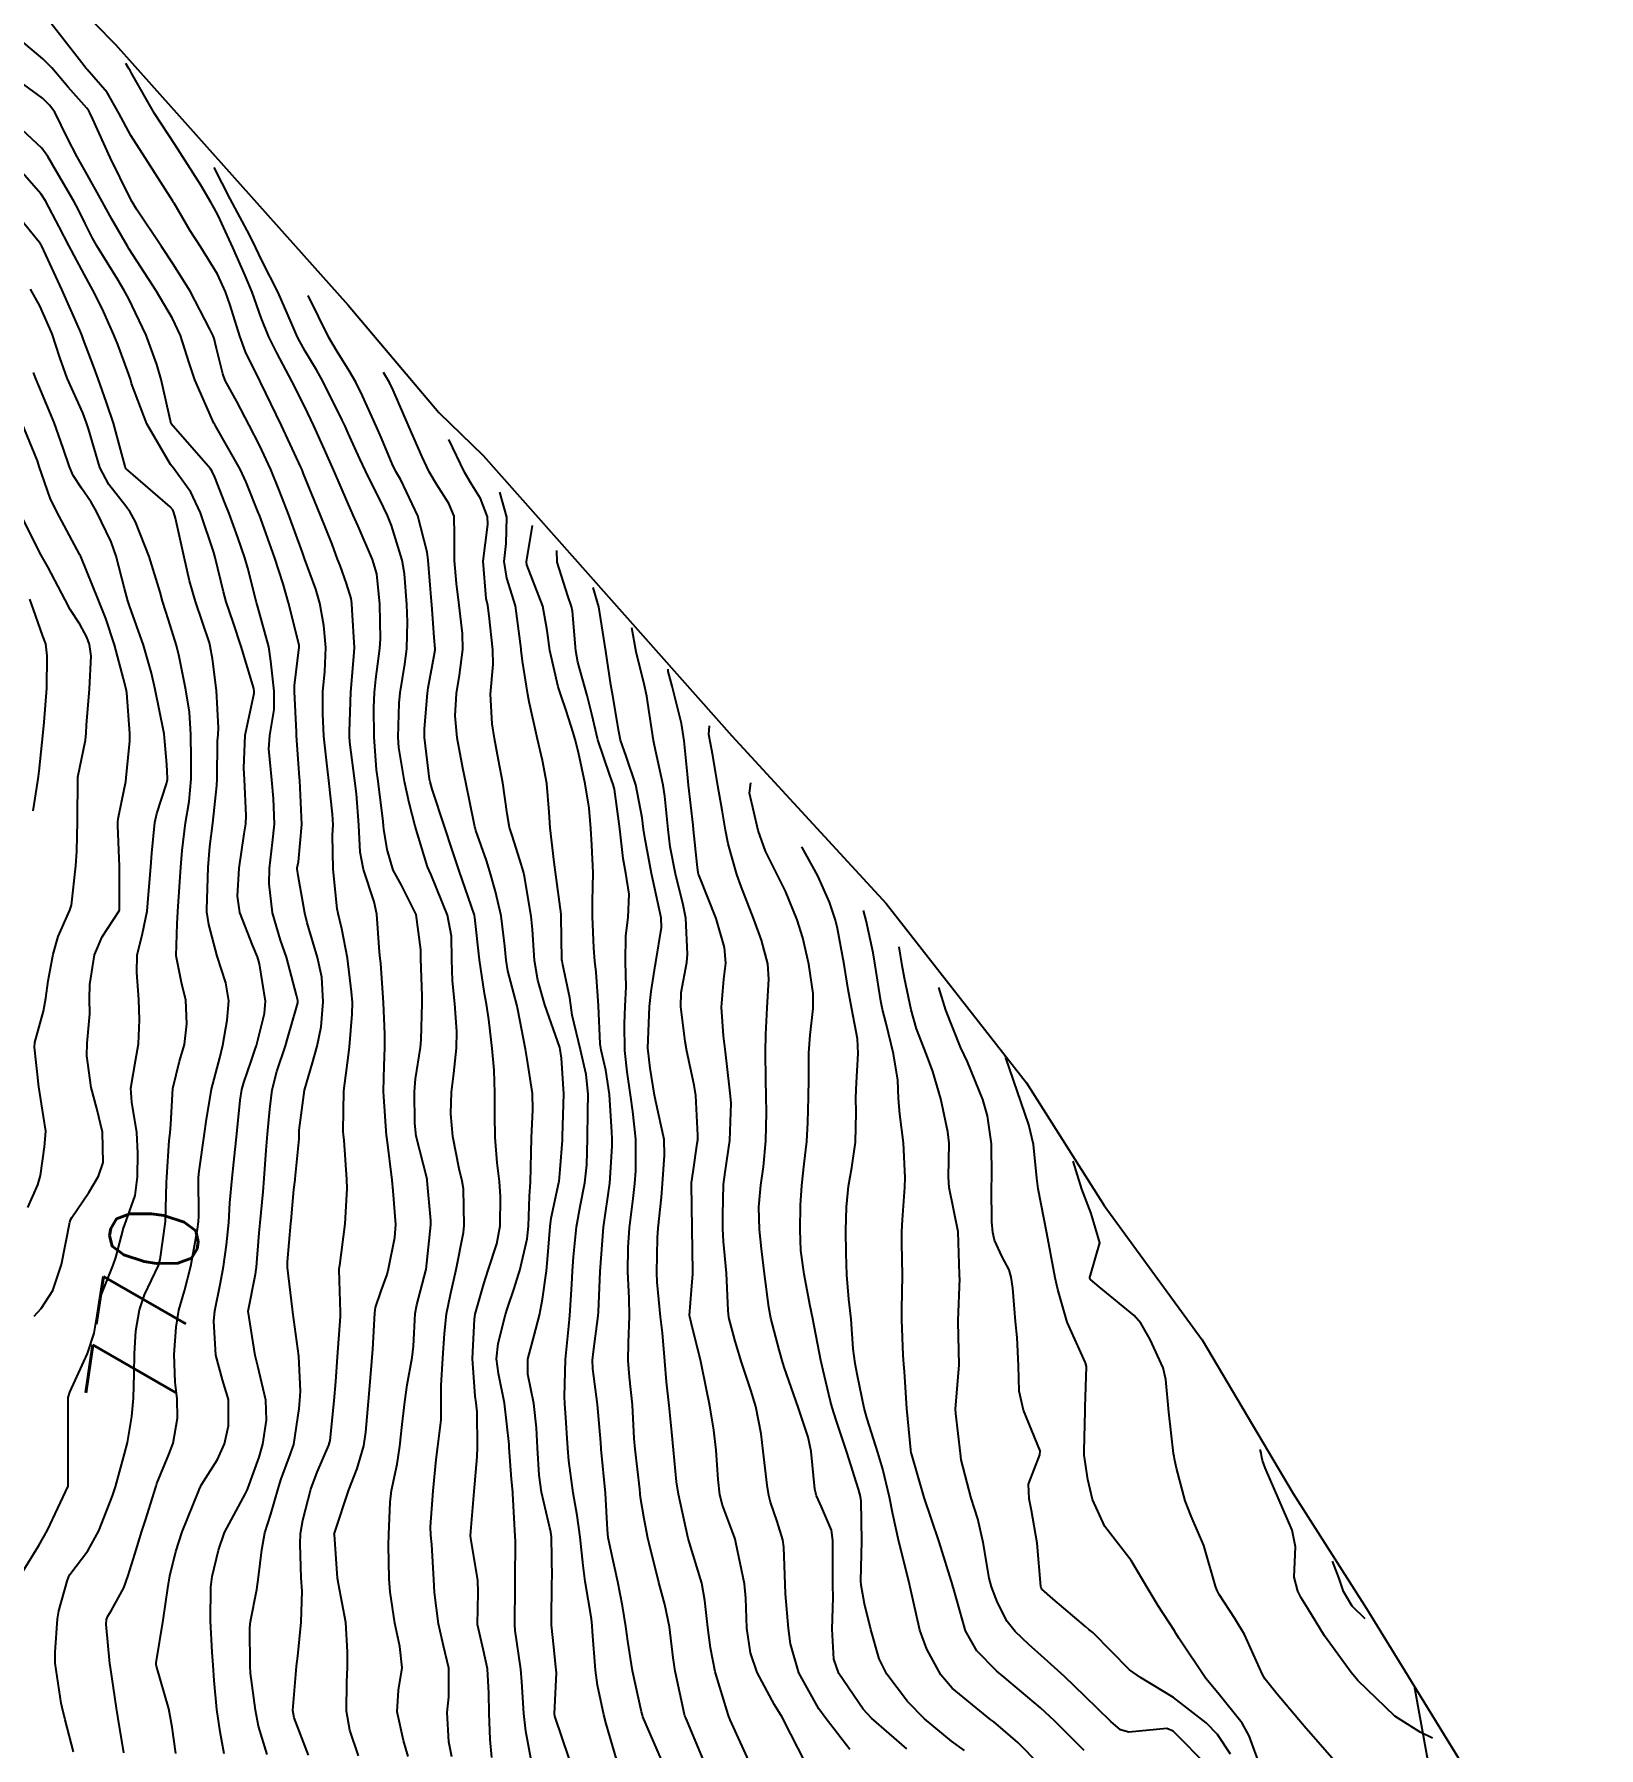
# Model space of a CAD drawing. Header units: metres. Extents: x 318500 to 325275, y 7408834 to 7428799.
# Drawn here: x 323266 to 323336.6, y 7421383.7 to 7421461.1 of the extents above; entities that cross this region are included whole.
import ezdxf
from ezdxf.enums import TextEntityAlignment as Align

# ---------------------------------------------------------------- set-up
doc = ezdxf.new("R2010")
doc.units = ezdxf.units.M
doc.header["$MEASUREMENT"] = 0
for name, color, linetype in [('Area', 45, 'Continuous'), ('Cotas', 45, 'Continuous'), ('Curvas de Nivel 1m', 11, 'Continuous'), ('Curvas de Nivel 5m', 15, 'Continuous'), ('Edificações', 30, 'Continuous'), ('Vias Primárias', 230, 'Continuous')]:
    doc.layers.add(name, color=color, linetype=linetype)
doc.styles.add('Style-STANDARD', font='STANDARD.shx')

msp = doc.modelspace()

# ---------------------------------------------------------------- linework, layer by layer
at = {"layer": 'Area'}
msp.add_lwpolyline([(323267.737, 7421462.553), (323269.642, 7421460.622), (323280.146, 7421448.867), (323284.233, 7421444.011), (323286.242, 7421442.07), (323297.459, 7421429.42), (323304.43, 7421421.843), (323310.763, 7421413.759), (323314.26, 7421408.22), (323318.692, 7421402.156), (323322.799, 7421395.214), (323326.112, 7421390.021), (323332.236, 7421380.058), (323337.419, 7421372.487)], dxfattribs=at)
at = {"layer": 'Curvas de Nivel 1m', "flags": 128}
for points, elevation in [([(323280.613, 7421383.371), (323280.22, 7421384.524), (323280.061, 7421385.38), (323280.086, 7421386.693), (323280.114, 7421387.379), (323280.104, 7421388.067), (323280.029, 7421389.381), (323279.707, 7421391.136), (323279.664, 7421391.387), (323279.518, 7421393.361), (323279.515, 7421393.39), (323279.525, 7421393.424), (323280.171, 7421395.38), (323280.551, 7421396.348), (323280.841, 7421397.37), (323280.931, 7421397.987), (323281.062, 7421399.368), (323281.199, 7421400.979), (323281.229, 7421401.365), (323281.253, 7421401.707), (323281.342, 7421403.364), (323281.381, 7421403.606), (323281.635, 7421404.36), (323281.898, 7421405.106), (323281.965, 7421405.357), (323282.252, 7421406.766), (323282.289, 7421407.354), (323282.176, 7421408.872), (323282.122, 7421409.356), (323281.896, 7421411.19), (323281.878, 7421411.359), (323281.748, 7421413.128), (323281.732, 7421413.342), (323281.73, 7421413.36), (323281.733, 7421413.378), (323281.768, 7421414.527), (323281.796, 7421415.343), (323281.793, 7421415.36), (323281.789, 7421415.943), (323281.74, 7421417.361), (323281.618, 7421419.153), (323281.592, 7421419.364), (323281.555, 7421419.644), (323281.437, 7421421.366), (323281.313, 7421421.924), (323280.828, 7421423.376), (323280.681, 7421424.162), (323280.621, 7421425.379), (323280.51, 7421426.803), (323280.443, 7421427.382), (323280.222, 7421429.13), (323280.201, 7421429.387), (323280.198, 7421429.612), (323280.258, 7421431.386), (323280.403, 7421432.995), (323280.422, 7421433.384), (323280.328, 7421435.103), (323280.314, 7421435.386), (323280.279, 7421435.613), (323280.059, 7421436.288), (323279.775, 7421437.102), (323279.667, 7421437.396), (323279.412, 7421438.068), (323278.88, 7421439.408), (323278.128, 7421441.253), (323278.058, 7421441.421), (323278, 7421441.553), (323277.135, 7421443.43), (323276.179, 7421445.383), (323276.148, 7421445.44), (323275.5, 7421446.757), (323275.253, 7421447.454), (323274.814, 7421448.868), (323274.6, 7421449.464), (323274.242, 7421450.261), (323273.489, 7421451.482), (323273.003, 7421452.224), (323272.28, 7421453.467), (323272.261, 7421453.5), (323272.229, 7421453.552), (323270.983, 7421455.513), (323270.325, 7421456.527), (323269.788, 7421457.528), (323269.27, 7421458.457), (323268.359, 7421459.5), (323268.335, 7421459.525), (323268.313, 7421459.551), (323268.123, 7421459.794), (323266.742, 7421461.575)], 776), ([(323276.482, 7421383.429), (323276.096, 7421384.706), (323275.955, 7421385.434), (323275.734, 7421387.107), (323275.717, 7421387.437), (323275.71, 7421389.155), (323275.736, 7421389.437), (323276.015, 7421390.871), (323276.101, 7421391.434), (323276.241, 7421392.67), (323276.387, 7421393.431), (323276.648, 7421394.279), (323276.983, 7421395.425), (323277.105, 7421395.835), (323277.534, 7421397.009), (323277.649, 7421397.307), (323277.684, 7421397.418), (323277.928, 7421399.051), (323277.966, 7421399.414), (323277.989, 7421399.829), (323277.917, 7421401.415), (323277.642, 7421403.397), (323277.64, 7421403.42), (323277.622, 7421403.539), (323277.407, 7421405.422), (323277.405, 7421405.67), (323277.56, 7421407.421), (323277.568, 7421407.524), (323277.693, 7421408.93), (323277.744, 7421409.375), (323277.746, 7421409.419), (323277.926, 7421411.218), (323277.93, 7421411.417), (323277.93, 7421411.615), (323278.169, 7421413.414), (323278.524, 7421414.653), (323278.744, 7421415.406), (323278.921, 7421416.275), (323279.018, 7421417.402), (323278.945, 7421418.527), (323278.758, 7421419.406), (323278.285, 7421420.982), (323278.179, 7421421.415), (323277.885, 7421423.11), (323277.846, 7421423.42), (323277.846, 7421423.465), (323277.893, 7421423.732), (323278.051, 7421425.418), (323277.953, 7421427.407), (323277.942, 7421427.533), (323277.809, 7421429.422), (323277.802, 7421429.591), (323277.72, 7421431.423), (323277.724, 7421431.693), (323277.931, 7421433.421), (323277.931, 7421433.512), (323277.446, 7421435.426), (323277.207, 7421436.28), (323276.828, 7421437.432), (323276.118, 7421439.421), (323276.113, 7421439.44), (323276.1, 7421439.468), (323275.535, 7421440.87), (323275.262, 7421441.453), (323274.149, 7421443.415), (323274.118, 7421443.47), (323274.083, 7421443.539), (323273.217, 7421445.484), (323272.957, 7421446.257), (323272.57, 7421447.494), (323272.211, 7421448.266), (323271.475, 7421449.508), (323270.258, 7421451.396), (323270.18, 7421451.521), (323269.48, 7421452.74), (323269.044, 7421453.539), (323268.3, 7421454.866), (323267.913, 7421455.556), (323267.479, 7421456.407), (323266.897, 7421457.572), (323266.665, 7421457.897), (323266.346, 7421458.204), (323264.415, 7421459.599)], 774), ([(323282.851, 7421383.345), (323282.64, 7421384.068), (323282.357, 7421385.35), (323282.417, 7421386.327), (323282.578, 7421387.348), (323282.469, 7421388.3), (323282.249, 7421389.352), (323282.037, 7421390.768), (323281.985, 7421391.355), (323281.962, 7421392.876), (323281.97, 7421393.355), (323282.032, 7421394.828), (323282.101, 7421395.354), (323282.347, 7421396.532), (323282.468, 7421397.351), (323282.578, 7421398.326), (323282.701, 7421399.349), (323282.81, 7421400.115), (323283.028, 7421401.346), (323283.084, 7421401.859), (323283.163, 7421403.345), (323283.236, 7421403.733), (323283.649, 7421405.28), (323283.66, 7421405.33), (323283.871, 7421407.337), (323283.87, 7421407.534), (323283.71, 7421409.34), (323283.701, 7421409.397), (323283.216, 7421411.345), (323283.144, 7421411.937), (323283.131, 7421413.346), (323283.178, 7421413.926), (323283.403, 7421415.344), (323283.44, 7421415.689), (323283.476, 7421417.343), (323283.475, 7421417.682), (323283.425, 7421419.344), (323283.423, 7421419.757), (323283.205, 7421421.347), (323282.551, 7421422.682), (323282.176, 7421423.357), (323281.899, 7421424.285), (323281.757, 7421425.21), (323281.743, 7421425.362), (323281.727, 7421425.549), (323281.49, 7421427.367), (323281.427, 7421427.888), (323281.31, 7421429.37), (323281.306, 7421430.693), (323281.334, 7421431.37), (323281.397, 7421431.971), (323281.574, 7421433.367), (323281.597, 7421433.796), (323281.564, 7421435.367), (323281.428, 7421436.734), (323281.244, 7421437.372), (323280.59, 7421438.885), (323280.365, 7421439.386), (323280.109, 7421439.962), (323279.487, 7421441.4), (323279.072, 7421442.338), (323278.586, 7421443.413), (323278.163, 7421444.301), (323277.593, 7421445.426), (323276.918, 7421446.707), (323276.553, 7421447.436), (323276.213, 7421448.286), (323275.802, 7421449.446), (323275.497, 7421450.195), (323274.93, 7421451.46), (323274.274, 7421452.913), (323274.08, 7421453.275), (323273.959, 7421453.475), (323273.493, 7421454.281), (323272.319, 7421456.111), (323271.392, 7421457.509), (323270.358, 7421459.336), (323270.294, 7421459.456), (323270.255, 7421459.522), (323270.11, 7421459.77)], 777), ([(323274.539, 7421383.452), (323274.362, 7421384.458), (323274.211, 7421385.458), (323274.09, 7421386.769), (323274.041, 7421387.461), (323273.998, 7421388.043), (323273.924, 7421389.463), (323273.936, 7421390.98), (323274.005, 7421391.462), (323274.283, 7421392.653), (323274.562, 7421393.454), (323275.508, 7421395.218), (323275.581, 7421395.367), (323275.611, 7421395.439), (323276.119, 7421396.846), (323276.286, 7421397.433), (323276.46, 7421398.527), (323276.429, 7421399.431), (323276.057, 7421400.964), (323275.947, 7421401.436), (323275.62, 7421403.44), (323275.961, 7421405.121), (323275.998, 7421405.437), (323276.126, 7421406.975), (323276.171, 7421407.435), (323276.297, 7421408.828), (323276.348, 7421409.434), (323276.446, 7421410.706), (323276.507, 7421411.432), (323276.601, 7421412.571), (323276.713, 7421413.43), (323276.925, 7421414.266), (323277.305, 7421415.425), (323277.416, 7421415.793), (323277.806, 7421417.156), (323277.862, 7421417.367), (323277.87, 7421417.419), (323277.863, 7421417.471), (323277.813, 7421417.705), (323277.352, 7421419.425), (323277.081, 7421420.188), (323276.72, 7421421.431), (323276.579, 7421422.733), (323276.588, 7421423.433), (323276.73, 7421424.603), (323276.814, 7421425.431), (323276.776, 7421426.583), (323276.694, 7421427.432), (323276.565, 7421428.83), (323276.599, 7421429.434), (323276.802, 7421430.611), (323276.806, 7421431.432), (323276.656, 7421432.788), (323276.564, 7421433.435), (323276.048, 7421435.282), (323276.003, 7421435.441), (323275.609, 7421436.99), (323275.483, 7421437.449), (323275.168, 7421438.37), (323274.766, 7421439.46), (323274.579, 7421439.937), (323274.116, 7421441.093), (323274, 7421441.353), (323273.92, 7421441.473), (323272.15, 7421443.5), (323271.7, 7421445.505), (323271.512, 7421446.182), (323271.019, 7421447.512), (323270.225, 7421449.171), (323270.032, 7421449.523), (323269.735, 7421450.03), (323268.803, 7421451.542), (323268.605, 7421451.887), (323268.27, 7421452.549), (323267.942, 7421453.221), (323267.76, 7421453.558), (323266.974, 7421454.896), (323266.585, 7421455.576), (323266.316, 7421455.956), (323264.545, 7421457.598)], 773), ([(323272.36, 7421383.48), (323272.192, 7421384.663), (323272.046, 7421385.49), (323271.487, 7421387.421), (323271.468, 7421387.499), (323271.472, 7421387.561), (323271.797, 7421389.494), (323271.999, 7421390.944), (323272.094, 7421391.49), (323272.368, 7421392.595), (323272.655, 7421393.483), (323273.412, 7421395.375), (323273.451, 7421395.471), (323273.469, 7421395.512), (323273.512, 7421395.582), (323274.24, 7421396.749), (323274.563, 7421397.455), (323274.743, 7421398.262), (323274.738, 7421399.452), (323274.463, 7421400.341), (323274.172, 7421401.461), (323274.081, 7421402.995), (323274.119, 7421403.463), (323274.377, 7421404.721), (323274.516, 7421405.457), (323274.648, 7421406.443), (323274.751, 7421407.454), (323274.807, 7421408.329), (323274.902, 7421409.452), (323274.984, 7421410.178), (323275.113, 7421411.449), (323275.268, 7421412.97), (323275.345, 7421413.446), (323275.429, 7421413.771), (323275.769, 7421414.733), (323275.946, 7421415.27), (323275.998, 7421415.438), (323276.358, 7421416.878), (323276.405, 7421417.434), (323276.142, 7421419.121), (323276.051, 7421419.438), (323275.838, 7421419.942), (323275.249, 7421421.449), (323275.14, 7421422.181), (323275.221, 7421423.45), (323275.45, 7421424.991), (323275.522, 7421425.446), (323275.535, 7421425.826), (323275.459, 7421427.447), (323275.432, 7421427.964), (323275.496, 7421429.447), (323275.895, 7421431.348), (323275.903, 7421431.441), (323275.883, 7421431.55), (323275.314, 7421433.451), (323274.944, 7421434.549), (323274.632, 7421435.461), (323274.507, 7421435.916), (323274.136, 7421437.469), (323274.073, 7421437.694), (323273.479, 7421439.479), (323273.043, 7421440.419), (323272.253, 7421441.498), (323272.123, 7421441.667), (323271.051, 7421443.511), (323270.367, 7421445.328), (323270.312, 7421445.519), (323270.184, 7421445.899), (323269.749, 7421447.08), (323269.567, 7421447.529), (323269.037, 7421448.718), (323268.623, 7421449.544), (323268.24, 7421450.237), (323267.529, 7421451.561), (323267.101, 7421452.4), (323266.479, 7421453.577), (323266.284, 7421453.87), (323264.776, 7421455.595)], 772), ([(323284.827, 7421383.318), (323284.684, 7421383.996), (323284.608, 7421385.322), (323284.684, 7421386.028), (323284.678, 7421387.321), (323284.437, 7421388.341), (323284.216, 7421389.328), (323284.043, 7421390.74), (323284.012, 7421391.332), (323283.913, 7421392.904), (323283.869, 7421393.334), (323283.864, 7421393.705), (323283.978, 7421395.333), (323284.117, 7421396.745), (323284.192, 7421397.33), (323284.342, 7421398.545), (323284.345, 7421399.328), (323284.338, 7421400.089), (323284.415, 7421401.328), (323284.494, 7421402.439), (323284.582, 7421403.326), (323284.755, 7421404.201), (323285.014, 7421405.32), (323285.353, 7421407.001), (323285.378, 7421407.314), (323285.341, 7421408.961), (323285.291, 7421409.316), (323285.154, 7421409.873), (323284.863, 7421411.323), (323284.771, 7421412.355), (323284.804, 7421413.324), (323284.91, 7421414.176), (323285.032, 7421415.321), (323285.046, 7421416.066), (323284.96, 7421417.323), (323284.857, 7421418.361), (323284.818, 7421419.325), (323284.803, 7421420.369), (323284.623, 7421421.329), (323283.887, 7421423.139), (323283.792, 7421423.341), (323283.724, 7421423.509), (323283.161, 7421425.347), (323282.889, 7421426.387), (323282.68, 7421427.353), (323282.429, 7421428.889), (323282.399, 7421429.356), (323282.442, 7421430.899), (323282.489, 7421431.355), (323282.703, 7421432.66), (323282.791, 7421433.352), (323282.822, 7421434.568), (323282.786, 7421435.353), (323282.686, 7421436.732), (323282.583, 7421437.355), (323282.093, 7421438.919), (323281.913, 7421439.363), (323281.73, 7421439.741), (323280.917, 7421441.378), (323280.67, 7421441.917), (323280.147, 7421443.081), (323280.053, 7421443.295), (323280.006, 7421443.392), (323279.872, 7421443.676), (323279.02, 7421445.407), (323278.715, 7421445.942), (323278.194, 7421446.787), (323277.854, 7421447.423), (323277.584, 7421448.052), (323276.987, 7421449.432), (323276.251, 7421450.871), (323275.972, 7421451.444), (323275.681, 7421452.033), (323274.821, 7421453.665), (323274.1, 7421455.08)], 778), ([(323270.021, 7421383.51), (323269.737, 7421385.152), (323269.679, 7421385.517), (323269.408, 7421387.355), (323269.389, 7421387.52), (323269.224, 7421389.319), (323269.233, 7421389.523), (323269.286, 7421389.669), (323269.436, 7421389.916), (323270.011, 7421390.955), (323270.208, 7421391.513), (323270.505, 7421392.48), (323270.831, 7421393.507), (323270.988, 7421394.012), (323271.456, 7421395.501), (323271.469, 7421395.542), (323271.512, 7421395.664), (323272.047, 7421396.977), (323272.239, 7421397.49), (323272.438, 7421398.606), (323272.423, 7421399.487), (323272.327, 7421400.239), (323272.289, 7421401.49), (323272.379, 7421402.718), (323272.501, 7421403.487), (323272.747, 7421404.369), (323273.039, 7421405.479), (323273.344, 7421407.153), (323273.385, 7421407.474), (323273.396, 7421407.752), (323273.391, 7421409.475), (323273.412, 7421409.766), (323273.663, 7421411.471), (323273.735, 7421412.009), (323273.975, 7421413.467), (323274.352, 7421414.881), (323274.489, 7421415.459), (323274.672, 7421416.582), (323274.755, 7421417.456), (323274.622, 7421418.262), (323274.223, 7421419.464), (323273.852, 7421420.904), (323273.762, 7421421.471), (323273.758, 7421421.575), (323273.822, 7421423.471), (323273.9, 7421424.425), (323274.028, 7421425.468), (323274.22, 7421427.182), (323274.232, 7421427.466), (323274.247, 7421429.185), (323274.267, 7421429.466), (323274.292, 7421429.784), (323274.196, 7421431.467), (323274.011, 7421432.897), (323273.917, 7421433.472), (323273.881, 7421433.614), (323273.243, 7421435.482), (323272.986, 7421436.413), (323272.736, 7421437.49), (323272.353, 7421439.24), (323272.279, 7421439.497), (323272.222, 7421439.619), (323272.103, 7421439.761), (323270.435, 7421441.199), (323270.12, 7421441.475), (323270.097, 7421441.497), (323270.087, 7421441.52), (323270.069, 7421441.573), (323269.544, 7421443.529), (323269.237, 7421444.461), (323268.857, 7421445.54), (323268.681, 7421446.039), (323268.197, 7421447.297), (323268.13, 7421447.482), (323268.106, 7421447.551), (323268.03, 7421447.725), (323267.214, 7421449.565), (323266.307, 7421451.532), (323266.286, 7421451.58), (323266.276, 7421451.595), (323266.26, 7421451.625), (323264.655, 7421453.596)], 771), ([(323286.623, 7421383.291), (323286.554, 7421384.101), (323286.501, 7421385.293), (323286.491, 7421386.196), (323286.433, 7421387.295), (323286.251, 7421388.13), (323285.982, 7421389.302), (323286.007, 7421390.747), (323285.998, 7421391.302), (323285.7, 7421393.094), (323285.67, 7421393.307), (323285.678, 7421393.493), (323285.828, 7421395.305), (323285.964, 7421396.873), (323285.977, 7421397.303), (323285.962, 7421398.906), (323285.926, 7421399.305), (323285.88, 7421399.613), (323285.75, 7421401.308), (323285.837, 7421403.087), (323285.878, 7421403.306), (323286.264, 7421404.677), (323286.462, 7421405.298), (323286.851, 7421406.482), (323287.005, 7421407.29), (323287.023, 7421408.623), (323286.968, 7421409.291), (323286.865, 7421410.141), (323286.777, 7421411.294), (323286.758, 7421412.312), (323286.759, 7421413.295), (323286.738, 7421414.323), (323286.644, 7421415.297), (323286.491, 7421416.608), (323286.383, 7421417.301), (323286.29, 7421417.778), (323286.067, 7421419.306), (323285.859, 7421421.214), (323285.846, 7421421.31), (323285.842, 7421421.329), (323285.146, 7421423.321), (323284.839, 7421424.266), (323284.49, 7421425.331), (323283.935, 7421427.009), (323283.841, 7421427.341), (323283.814, 7421427.469), (323283.592, 7421429.344), (323283.585, 7421429.733), (323283.717, 7421431.343), (323283.752, 7421431.585), (323284.016, 7421433.045), (323284.063, 7421433.295), (323284.065, 7421433.339), (323284.028, 7421433.853), (323283.913, 7421435.341), (323283.903, 7421435.49), (323283.754, 7421437.343), (323283.703, 7421437.717), (323283.279, 7421439.348), (323282.512, 7421440.969), (323282.292, 7421441.358), (323282.133, 7421441.697), (323281.64, 7421442.863), (323281.419, 7421443.371), (323280.781, 7421444.771), (323280.485, 7421445.385), (323280.185, 7421445.896), (323279.61, 7421446.814), (323279.272, 7421447.404), (323278.34, 7421449.3)], 779), ([(323265.462, 7421391.689), (323266.183, 7421392.866), (323266.566, 7421393.564), (323267.51, 7421395.55), (323267.51, 7421397.55), (323267.51, 7421397.581), (323267.51, 7421399.551), (323267.572, 7421399.787), (323268.37, 7421401.538), (323268.679, 7421402.458), (323268.853, 7421403.531), (323268.996, 7421404.163), (323269.535, 7421405.522), (323269.653, 7421405.868), (323269.993, 7421407.19), (323270.113, 7421407.516), (323270.53, 7421408.669), (323270.628, 7421409.511), (323270.65, 7421410.576), (323270.604, 7421411.511), (323270.37, 7421412.887), (323270.327, 7421413.514), (323270.539, 7421414.741), (323270.678, 7421415.511), (323270.717, 7421416.59), (323270.698, 7421417.511), (323270.596, 7421418.738), (323270.611, 7421419.512), (323270.858, 7421420.496), (323271.064, 7421421.508), (323271.129, 7421422.249), (323271.231, 7421423.507), (323271.276, 7421424.126), (323271.412, 7421425.505), (323271.501, 7421425.919), (323271.936, 7421427.257), (323271.986, 7421427.452), (323271.991, 7421427.499), (323271.949, 7421428.12), (323271.832, 7421429.501), (323271.809, 7421429.664), (323271.436, 7421431.506), (323271.266, 7421432.242), (323270.906, 7421433.511), (323270.266, 7421435.29), (323270.191, 7421435.518), (323270.048, 7421436.072), (323269.668, 7421437.526), (323269.438, 7421438.171), (323268.788, 7421439.54), (323268.534, 7421439.973), (323268.11, 7421440.597), (323267.733, 7421441.173), (323267.558, 7421441.558), (323267.283, 7421442.412), (323266.865, 7421443.569), (323266.175, 7421445.222), (323266.021, 7421445.582), (323265.937, 7421445.828)], 769), ([(323265.973, 7421403.217), (323266.288, 7421403.57), (323266.81, 7421404.384), (323267.207, 7421405.557), (323267.584, 7421407.466), (323267.605, 7421407.551), (323267.627, 7421407.594), (323267.672, 7421407.673), (323268.429, 7421408.799), (323268.877, 7421409.532), (323269.077, 7421410.162), (323269.055, 7421411.53), (323268.8, 7421412.594), (323268.547, 7421413.538), (323268.348, 7421414.964), (323268.362, 7421415.541), (323268.48, 7421416.86), (323268.47, 7421417.54), (323268.475, 7421418.198), (323268.688, 7421419.537), (323269.031, 7421420.344), (323269.804, 7421421.521), (323269.821, 7421421.56), (323269.815, 7421423.521), (323269.75, 7421425.364), (323269.746, 7421425.522), (323269.762, 7421425.673), (323269.924, 7421426.486), (323270.103, 7421427.353), (323270.128, 7421427.518), (323270.287, 7421429.195), (323270.283, 7421429.517), (323270.144, 7421431.363), (323270.12, 7421431.519), (323269.997, 7421431.998), (323269.6, 7421433.526), (323269.207, 7421434.708), (323268.87, 7421435.538), (323268.069, 7421437.509), (323268.053, 7421437.55), (323268.029, 7421437.593), (323266.972, 7421439.567), (323266.688, 7421440.153), (323266.201, 7421441.579), (323266.124, 7421441.827), (323265.39, 7421443.588)], 768), ([(323290.121, 7421383.248), (323289.477, 7421385.16), (323289.462, 7421385.259), (323289.543, 7421387.123), (323289.537, 7421387.258), (323289.522, 7421387.369), (323289.42, 7421388.285), (323289.322, 7421389.261), (323289.313, 7421389.38), (323289.341, 7421391.261), (323289.342, 7421391.381), (323289.324, 7421393.262), (323289.294, 7421393.46), (323288.861, 7421395.266), (323288.755, 7421396.034), (323288.69, 7421397.269), (323288.64, 7421398.183), (323288.515, 7421399.271), (323288.255, 7421400.602), (323288.257, 7421401.273), (323288.539, 7421402.338), (323288.784, 7421403.268), (323288.919, 7421403.979), (323289.087, 7421405.266), (323289.146, 7421405.774), (323289.262, 7421407.264), (323289.301, 7421407.638), (323289.657, 7421409.26), (323289.662, 7421409.299), (323289.709, 7421409.84), (323289.816, 7421411.171), (323289.82, 7421411.259), (323289.823, 7421411.351), (323289.879, 7421413.258), (323289.774, 7421414.871), (323289.716, 7421415.261), (323289.692, 7421415.35), (323289.016, 7421417.268), (323288.699, 7421418.393), (323288.551, 7421419.273), (323288.455, 7421420.669), (323288.402, 7421421.275), (323288.1, 7421423.064), (323288.054, 7421423.278), (323287.895, 7421423.823), (323287.538, 7421424.917), (323287.429, 7421425.287), (323287.315, 7421425.893), (323287.118, 7421427.292), (323286.932, 7421428.319), (323286.741, 7421429.298), (323286.635, 7421429.959), (323286.573, 7421431.301), (323286.679, 7421432.631), (323286.671, 7421433.3), (323286.512, 7421434.834), (323286.439, 7421435.304), (323286.368, 7421435.62), (323286.236, 7421437.308), (323286.44, 7421438.959), (323286.429, 7421439.305), (323286.112, 7421440.131), (323285.667, 7421440.86), (323285.39, 7421441.321), (323284.69, 7421442.79)], 781), ([(323292.248, 7421383.217), (323291.783, 7421384.815), (323291.685, 7421385.225), (323291.4, 7421386.563), (323291.305, 7421387.232), (323291.174, 7421388.98), (323291.161, 7421389.234), (323291.123, 7421389.547), (323290.846, 7421391.239), (323290.751, 7421391.961), (323290.612, 7421393.243), (323290.481, 7421394.226), (323290.297, 7421395.248), (323290.101, 7421396.682), (323290.057, 7421397.252), (323289.957, 7421398.861), (323289.923, 7421399.255), (323289.904, 7421399.586), (323289.945, 7421401.255), (323290.097, 7421402.769), (323290.15, 7421403.252), (323290.231, 7421404.661), (323290.264, 7421405.251), (323290.308, 7421405.902), (323290.447, 7421407.248), (323290.61, 7421408.172), (323290.826, 7421409.243), (323290.909, 7421410.045), (323290.942, 7421411.242), (323290.966, 7421412.466), (323290.969, 7421413.242), (323290.879, 7421414.128), (323290.631, 7421415.247), (323290.249, 7421416.807), (323290.187, 7421417.254), (323290.147, 7421417.588), (323289.828, 7421419.086), (323289.794, 7421419.26), (323289.79, 7421419.301), (323289.755, 7421421.261), (323289.751, 7421421.371), (323289.507, 7421423.264), (323289.442, 7421423.717), (323289.263, 7421425.266), (323289.212, 7421425.975), (323289.111, 7421427.268), (323288.92, 7421428.306), (323288.691, 7421429.273), (323288.315, 7421430.948), (323288.245, 7421431.277), (323288.013, 7421432.795), (323287.956, 7421433.281), (323287.952, 7421433.35), (323287.692, 7421435.285), (323287.3, 7421436.529), (323287.183, 7421437.293), (323287.27, 7421438.104), (323287.297, 7421439.292), (323286.99, 7421440.42)], 782), ([(323265.678, 7421408.124), (323266.126, 7421409.141), (323266.253, 7421409.572), (323266.43, 7421410.859), (323266.493, 7421411.569), (323266.396, 7421412.23), (323266.174, 7421413.574), (323265.985, 7421415.369), (323266.004, 7421415.577), (323266.391, 7421416.982), (323266.497, 7421417.57), (323266.601, 7421418.352), (323266.826, 7421419.565), (323267.052, 7421420.352), (323267.58, 7421421.554), (323267.648, 7421421.768), (323267.85, 7421423.551), (323267.897, 7421424.217), (323267.931, 7421425.55), (323267.94, 7421427.55), (323268.29, 7421429.22), (323268.321, 7421429.545), (323268.334, 7421429.905), (323268.465, 7421431.543), (323268.541, 7421433.014), (323268.462, 7421433.543), (323268.347, 7421433.869), (323268.029, 7421434.452), (323267.6, 7421435.121), (323267.36, 7421435.56), (323266.58, 7421437.055), (323266.291, 7421437.577), (323266.076, 7421437.974), (323265.281, 7421439.588)], 767), ([(323294.291, 7421383.191), (323293.446, 7421385.132), (323293.423, 7421385.2), (323293.382, 7421385.351), (323292.98, 7421387.206), (323292.763, 7421388.55), (323292.673, 7421389.211), (323292.523, 7421390.134), (323292.31, 7421391.217), (323291.982, 7421392.723), (323291.88, 7421393.224), (323291.844, 7421393.575), (323291.757, 7421395.226), (323291.56, 7421397.209), (323291.557, 7421397.23), (323291.544, 7421397.509), (323291.402, 7421399.233), (323291.186, 7421400.836), (323291.173, 7421401.236), (323291.212, 7421401.62), (323291.423, 7421403.233), (323291.438, 7421403.418), (323291.519, 7421405.232), (323291.67, 7421407.23), (323291.951, 7421409.226), (323292.057, 7421410.893), (323292.052, 7421411.225), (323292.035, 7421411.527), (323291.94, 7421413.227), (323291.766, 7421414.328), (323291.555, 7421415.233), (323291.512, 7421415.506), (323291.442, 7421417.236), (323291.332, 7421418.744), (323291.274, 7421419.238), (323291.235, 7421419.843), (323291.172, 7421421.24), (323291.166, 7421421.945), (323291.199, 7421423.24), (323291.144, 7421424.483), (323291.094, 7421425.242), (323291.02, 7421426.147), (323290.844, 7421427.246), (323290.541, 7421428.671), (323290.386, 7421429.254), (323290.292, 7421429.574), (323289.983, 7421430.56), (323289.737, 7421431.263), (323289.626, 7421431.634), (323289.243, 7421433.268), (323289.13, 7421434.173), (323288.929, 7421435.271), (323288.21, 7421437.137), (323288.184, 7421437.279), (323288.46, 7421438.91)], 783), ([(323296.176, 7421383.168), (323295.379, 7421385.086), (323295.345, 7421385.18), (323295.328, 7421385.233), (323294.905, 7421387.185), (323294.805, 7421387.797), (323294.644, 7421389.188), (323294.432, 7421390.203), (323294.164, 7421391.193), (323293.728, 7421392.955), (323293.67, 7421393.198), (323293.499, 7421394.073), (323293.341, 7421395.035), (323293.322, 7421395.203), (323293.302, 7421395.414), (323293.097, 7421397.207), (323293.058, 7421397.697), (323292.968, 7421399.209), (323292.84, 7421400.468), (323292.782, 7421401.212), (323292.801, 7421402.013), (323292.836, 7421403.212), (323292.82, 7421404.024), (323292.77, 7421405.213), (323292.773, 7421406.325), (323292.844, 7421407.212), (323293.002, 7421408.523), (323293.087, 7421409.209), (323293.131, 7421409.786), (323293.121, 7421411.209), (323292.987, 7421412.455), (323292.883, 7421413.213), (323292.732, 7421414.249), (323292.624, 7421415.217), (323292.607, 7421416.409), (323292.644, 7421417.217), (323292.688, 7421418.086), (323292.666, 7421419.217), (323292.672, 7421420.393), (323292.773, 7421421.216), (323292.821, 7421422.271), (323292.668, 7421423.218), (323292.561, 7421423.884), (323292.407, 7421425.223), (323292.16, 7421427.004), (323292.105, 7421427.228), (323291.946, 7421427.647), (323291.406, 7421429.238), (323291.134, 7421430.395), (323290.927, 7421431.246), (323290.515, 7421432.75), (323290.424, 7421433.254), (323290.264, 7421435.039), (323290.221, 7421435.257), (323290.055, 7421435.745), (323289.575, 7421437.265), (323289.56, 7421437.78)], 784), ([(323265.917, 7421426.026), (323266.138, 7421427.376), (323266.164, 7421427.577), (323266.187, 7421427.82), (323266.369, 7421429.574), (323266.422, 7421430.028), (323266.543, 7421431.572), (323266.551, 7421433.033), (323266.488, 7421433.573), (323266.366, 7421433.918), (323266.033, 7421434.865), (323265.769, 7421435.583)], 766), ([(323300.76, 7421383.106), (323300.129, 7421384.352), (323299.726, 7421385.117), (323299.388, 7421385.67), (323298.597, 7421387.132), (323298.304, 7421388.022), (323298.137, 7421389.139), (323298.098, 7421390.492), (323298.032, 7421391.141), (323297.641, 7421392.995), (323297.61, 7421393.148), (323297.585, 7421393.243), (323297.493, 7421393.478), (323297.036, 7421394.688), (323296.918, 7421395.159), (323296.841, 7421395.839), (323296.745, 7421397.162), (323296.648, 7421398.069), (323296.466, 7421399.167), (323296.321, 7421399.912), (323296.06, 7421401.173), (323295.616, 7421402.926), (323295.559, 7421403.181), (323295.55, 7421403.252), (323295.638, 7421404.391), (323295.697, 7421405.131), (323295.696, 7421405.179), (323295.695, 7421405.224), (323295.67, 7421407.18), (323295.637, 7421409.181), (323295.639, 7421409.243), (323295.708, 7421409.729), (323295.897, 7421411.007), (323295.919, 7421411.177), (323295.925, 7421411.37), (323295.828, 7421413.179), (323295.757, 7421413.641), (323295.43, 7421415.183), (323295.357, 7421415.614), (323295.153, 7421417.187), (323295.177, 7421417.825), (323295.425, 7421419.184), (323295.456, 7421419.564), (323295.38, 7421421.185), (323295.268, 7421421.788), (323294.914, 7421423.19), (323294.681, 7421424.413), (323294.585, 7421425.193), (323294.437, 7421426.69), (323294.363, 7421427.196), (323293.967, 7421428.989), (323293.925, 7421429.201), (323293.671, 7421430.889), (323293.622, 7421431.206), (323293.512, 7421431.692), (323293.143, 7421433.213), (323292.95, 7421434.3)], 786), ([(323302.778, 7421383.659), (323301.669, 7421385.096), (323301.386, 7421385.485), (323300.484, 7421387.109), (323300.105, 7421388.431), (323300.02, 7421389.114), (323299.882, 7421390.688), (323299.863, 7421391.116), (323299.806, 7421392.796), (323299.759, 7421393.117), (323299.498, 7421393.943), (323299.206, 7421394.823), (323299.126, 7421395.126), (323299.052, 7421395.592), (323298.878, 7421397.13), (323298.779, 7421397.904), (323298.548, 7421399.135), (323298.316, 7421399.878), (323297.889, 7421401.146), (323297.604, 7421402.086), (323297.331, 7421403.154), (323297.299, 7421403.481), (323297.219, 7421405.156), (323297.09, 7421406.585), (323297.06, 7421407.159), (323297.053, 7421407.786), (323297.085, 7421409.159), (323297.155, 7421409.712), (323297.371, 7421411.155), (323297.431, 7421412.839), (323297.405, 7421413.155), (323297.359, 7421413.553), (323297.18, 7421415.159), (323297.084, 7421415.867), (323296.998, 7421417.162), (323297.101, 7421418.439), (323297.191, 7421419.16), (323297.135, 7421419.867), (323296.745, 7421421.167), (323296.004, 7421423.062), (323295.959, 7421423.179), (323295.946, 7421423.235), (323295.894, 7421423.615), (323295.729, 7421425.182), (323295.709, 7421425.387), (323295.508, 7421427.184), (323295.453, 7421427.68), (323295.311, 7421429.187), (323295.19, 7421429.976), (323294.766, 7421431.662), (323294.584, 7421432.329), (323294.58, 7421432.43)], 787), ([(323305.36, 7421383.688), (323303.762, 7421385.064), (323303.386, 7421385.469), (323302.296, 7421387.087), (323302.065, 7421387.738), (323301.986, 7421389.092), (323302.026, 7421390.516), (323302.023, 7421391.092), (323302.014, 7421392.56), (323302.025, 7421393.092), (323301.96, 7421393.559), (323301.505, 7421394.611), (323301.28, 7421395.102), (323301.205, 7421395.413), (323301.046, 7421397.105), (323300.908, 7421397.749), (323300.45, 7421399.111), (323299.841, 7421400.864), (323299.764, 7421401.118), (323299.599, 7421401.703), (323299.225, 7421403.126), (323299.134, 7421403.621), (323298.935, 7421405.131), (323298.791, 7421406.263), (323298.71, 7421407.134), (323298.683, 7421408.137), (323298.762, 7421409.134), (323298.886, 7421409.959), (323299, 7421411.131), (323299.023, 7421412.411), (323299.01, 7421413.131), (323298.987, 7421413.906), (323298.976, 7421415.132), (323298.988, 7421415.936), (323299.054, 7421417.131), (323299.133, 7421418.44), (323299.079, 7421419.131), (323298.792, 7421420.19), (323298.449, 7421421.141), (323297.882, 7421422.61), (323297.69, 7421423.153), (323297.291, 7421424.546), (323297.174, 7421425.161), (323297.019, 7421426.068), (323296.826, 7421427.167), (323296.599, 7421428.532), (323296.427, 7421429.484), (323296.45, 7421429.87)], 788), ([(323307.961, 7421383.606), (323307.37, 7421384.037), (323306.163, 7421385.032), (323305.392, 7421385.825), (323304.451, 7421387.054), (323304.112, 7421387.755), (323303.735, 7421389.065), (323303.447, 7421390.227), (323303.292, 7421391.073), (323303.284, 7421391.251), (323303.328, 7421393.072), (323303.301, 7421394.866), (323303.274, 7421395.074), (323303.182, 7421395.408), (323302.648, 7421397.083), (323302.178, 7421398.474), (323301.988, 7421399.094), (323301.903, 7421399.425), (323301.587, 7421400.772), (323301.504, 7421401.101), (323301.474, 7421401.219), (323301.117, 7421403.105), (323300.986, 7421403.75), (323300.719, 7421405.109), (323300.581, 7421406.19), (323300.545, 7421407.111), (323300.564, 7421408.234), (323300.616, 7421409.111), (323300.721, 7421410.103), (323300.838, 7421411.109), (323300.89, 7421411.957), (323300.926, 7421413.108), (323300.934, 7421413.937), (323300.939, 7421415.108), (323300.996, 7421415.904), (323301.132, 7421417.107), (323301.136, 7421417.787), (323300.941, 7421419.109), (323300.665, 7421420.295), (323300.404, 7421421.115), (323299.879, 7421422.403), (323299.518, 7421423.126), (323298.98, 7421424.213), (323298.646, 7421425.139), (323298.256, 7421426.825), (323298.32, 7421427.3)], 789), ([(323313.367, 7421383.606), (323312.018, 7421384.954), (323311.389, 7421385.535), (323309.675, 7421386.986), (323309.53, 7421387.107), (323309.412, 7421387.211), (323308.521, 7421388.103), (323308.012, 7421389.011), (323307.459, 7421390.938), (323307.439, 7421391.02), (323307.432, 7421391.048), (323306.822, 7421393.027), (323306.473, 7421394.057), (323306.147, 7421395.034), (323305.566, 7421397.013), (323305.56, 7421397.04), (323305.542, 7421397.183), (323305.364, 7421399.043), (323305.258, 7421400.716), (323305.225, 7421401.045), (323305.188, 7421401.455), (323305.138, 7421403.047), (323305.134, 7421403.541), (323305.155, 7421405.047), (323305.135, 7421406.518), (323305.137, 7421407.048), (323305.163, 7421407.562), (323305.27, 7421409.046), (323305.29, 7421409.463), (323305.21, 7421411.048), (323305.037, 7421412.345), (323304.987, 7421413.051), (323304.945, 7421413.87), (323304.76, 7421415.055), (323304.43, 7421416.431), (323304.265, 7421417.063), (323304.186, 7421417.436), (323303.934, 7421419.068), (323303.838, 7421419.622), (323303.53, 7421421.075), (323303.4, 7421421.54)], 791), ([(323318.992, 7421382.864), (323317.376, 7421384.487), (323317.09, 7421384.597), (323315.375, 7421384.436), (323315.008, 7421384.547), (323314.559, 7421384.922), (323313.397, 7421386.066), (323312.468, 7421386.949), (323311.424, 7421387.901), (323310.86, 7421388.397), (323310.251, 7421388.978), (323309.892, 7421389.438), (323309.45, 7421390.296), (323309.18, 7421390.994), (323309.07, 7421391.392), (323308.798, 7421393), (323308.562, 7421394.065), (323308.255, 7421395.009), (323307.817, 7421396.735), (323307.777, 7421397.016), (323307.567, 7421398.822), (323307.549, 7421399.02), (323307.549, 7421399.041), (323307.572, 7421399.207), (323307.725, 7421401.018), (323307.676, 7421402.963), (323307.677, 7421403.019), (323307.749, 7421404.918), (323307.736, 7421405.019), (323307.729, 7421405.097), (323307.67, 7421407.02), (323307.273, 7421409.024), (323307.238, 7421409.494), (323307.265, 7421411.025), (323307.214, 7421411.547), (323306.897, 7421413.029), (323306.538, 7421414.263), (323306.243, 7421415.035), (323305.797, 7421416.193), (323305.549, 7421417.044), (323305.246, 7421418.471), (323305.148, 7421419.05), (323305.01, 7421419.89)], 792), ([(323319.962, 7421383.447), (323319.375, 7421384.333), (323318.876, 7421384.865), (323317.397, 7421386.001), (323315.911, 7421386.902), (323315.415, 7421387.254), (323313.748, 7421388.935), (323313.58, 7421389.077), (323313.442, 7421389.188), (323311.946, 7421390.464), (323311.459, 7421390.897), (323311.43, 7421390.931), (323311.416, 7421390.961), (323311.404, 7421391.018), (323311.243, 7421392.964), (323310.981, 7421394.444), (323310.873, 7421394.97), (323310.855, 7421395.635), (323311.365, 7421396.963), (323311.373, 7421397.132), (323310.63, 7421398.974), (323310.428, 7421399.826), (323310.392, 7421400.978), (323310.34, 7421402.248), (323310.267, 7421402.98), (323310.146, 7421404.479), (323310.075, 7421404.984), (323309.971, 7421405.303), (323309.659, 7421405.903), (323309.317, 7421406.646), (323309.24, 7421406.996), (323309.202, 7421407.473), (323309.18, 7421408.998), (323309.199, 7421409.506), (323309.177, 7421410.998), (323309.004, 7421412.262), (323308.791, 7421413.004), (323308.096, 7421414.695), (323307.943, 7421415.018), (323307.785, 7421415.369), (323307.117, 7421417.027), (323306.8, 7421418.05)], 793), ([(323321.334, 7421382.83), (323320.814, 7421384.278), (323320.498, 7421384.843), (323319.4, 7421386.206), (323318.855, 7421386.866), (323317.638, 7421388.677), (323317.52, 7421388.879), (323317.441, 7421389.01), (323316.709, 7421390.147), (323316.255, 7421390.898), (323315.479, 7421392.191), (323314.91, 7421392.919), (323314.297, 7421393.727), (323313.742, 7421394.937), (323313.524, 7421395.85), (323313.368, 7421396.942), (323313.358, 7421397.127), (323313.403, 7421398.942), (323313.408, 7421399.105), (323313.472, 7421400.941), (323313.417, 7421401.118), (323312.594, 7421402.95), (323312.168, 7421404.428), (323312.061, 7421404.956), (323311.67, 7421406.96), (323311.286, 7421408.966), (323311.231, 7421409.443), (323311.071, 7421410.97), (323310.862, 7421411.85), (323309.83, 7421414.887), (323309.81, 7421414.94)], 794), ([(323329.09, 7421384.16), (323328.529, 7421384.438), (323327.386, 7421385.16), (323325.717, 7421386.775), (323325.415, 7421387.125), (323324.205, 7421388.792), (323323.452, 7421390.027), (323323.159, 7421390.507), (323323.003, 7421390.807), (323322.848, 7421391.43), (323322.901, 7421392.809), (323322.75, 7421393.562), (323321.535, 7421396.371), (323321.408, 7421396.701), (323321.376, 7421396.832), (323321.345, 7421397.031), (323321.3, 7421397.2)], 796), ([(323326.05, 7421389.55), (323325.454, 7421390.133), (323325.069, 7421390.784), (323324.879, 7421391.376), (323324.57, 7421392.15)], 797)]:
    msp.add_lwpolyline(points, dxfattribs=dict(at, elevation=elevation))
at = {"layer": 'Curvas de Nivel 5m', "flags": 128}
for points, elevation in [([(323278.348, 7421383.405), (323277.698, 7421385.092), (323277.649, 7421385.416), (323277.772, 7421387.047), (323277.812, 7421387.414), (323277.867, 7421387.866), (323278.019, 7421389.411), (323278.06, 7421390.802), (323278.026, 7421391.412), (323277.969, 7421392.926), (323277.99, 7421393.412), (323278.09, 7421394.005), (323278.454, 7421395.406), (323278.741, 7421396.182), (323279.269, 7421397.394), (323279.327, 7421397.61), (323279.503, 7421399.391), (323279.579, 7421400.263), (323279.666, 7421401.389), (323279.796, 7421403.208), (323279.8, 7421403.387), (323279.729, 7421405.308), (323279.742, 7421405.389), (323279.769, 7421405.506), (323280.006, 7421407.385), (323280.094, 7421408.984), (323280.079, 7421409.384), (323279.956, 7421411.157), (323279.933, 7421411.387), (323279.916, 7421411.572), (323279.94, 7421413.387), (323280.159, 7421415), (323280.207, 7421415.384), (323280.325, 7421416.859), (323280.331, 7421417.382), (323280.299, 7421417.866), (323280.117, 7421419.386), (323279.85, 7421420.709), (323279.686, 7421421.393), (323279.645, 7421421.611), (323279.459, 7421423.396), (323279.438, 7421424.929), (323279.458, 7421425.397), (323279.435, 7421425.879), (323279.267, 7421427.4), (323279.177, 7421428.177), (323279.049, 7421429.404), (323278.993, 7421430.418), (323278.994, 7421431.405), (323279.082, 7421432.326), (323279.14, 7421433.403), (323279.044, 7421434.396), (323278.86, 7421435.408), (323278.685, 7421436.04), (323278.172, 7421437.418), (323278.074, 7421437.69), (323277.451, 7421439.426), (323277.031, 7421440.511), (323276.647, 7421441.435), (323276.137, 7421442.54), (323275.678, 7421443.447), (323275.111, 7421444.511), (323274.596, 7421445.464), (323274.478, 7421445.761), (323274.194, 7421446.909), (323274.087, 7421447.36), (323274.047, 7421447.472), (323273.9, 7421447.779), (323273.007, 7421449.488), (323272.248, 7421450.708), (323271.713, 7421451.505), (323270.594, 7421453.2), (323270.391, 7421453.519), (323270.283, 7421453.715), (323269.401, 7421455.534), (323268.619, 7421457.263), (323268.485, 7421457.548), (323268.432, 7421457.64), (323268.342, 7421457.752), (323267.499, 7421458.71), (323266.761, 7421459.574), (323266.366, 7421459.979), (323264.451, 7421461.599)], 775), ([(323267.747, 7421383.544), (323267.372, 7421384.996), (323267.229, 7421385.552), (323267.184, 7421385.751), (323266.916, 7421387.555), (323266.921, 7421388.049), (323267.02, 7421389.554), (323267.076, 7421389.915), (323267.455, 7421391.247), (323267.537, 7421391.47), (323267.585, 7421391.548), (323268.394, 7421392.619), (323268.886, 7421393.529), (323269.506, 7421395.104), (323269.608, 7421395.42), (323269.637, 7421395.519), (323270.045, 7421397.003), (323270.174, 7421397.514), (323270.382, 7421398.687), (323270.449, 7421399.511), (323270.477, 7421400.615), (323270.492, 7421401.511), (323270.558, 7421402.558), (323270.718, 7421403.509), (323270.954, 7421404.182), (323271.583, 7421405.501), (323271.602, 7421405.549), (323271.653, 7421405.773), (323271.897, 7421407.497), (323271.946, 7421409.246), (323271.954, 7421409.496), (323272.067, 7421411.153), (323272.101, 7421411.494), (323272.133, 7421411.893), (323272.223, 7421413.493), (323272.53, 7421414.727), (323272.748, 7421415.485), (323272.862, 7421416.416), (323272.818, 7421417.485), (323272.617, 7421418.287), (323272.378, 7421419.492), (323272.417, 7421420.926), (323272.452, 7421421.491), (323272.538, 7421422.832), (323272.588, 7421423.49), (323272.649, 7421424.241), (323272.805, 7421425.487), (323272.96, 7421426.449), (323273.055, 7421427.483), (323273.057, 7421428.38), (323273.042, 7421429.484), (323272.974, 7421430.479), (323272.809, 7421431.488), (323272.509, 7421432.996), (323272.392, 7421433.494), (323272.037, 7421434.662), (323271.767, 7421435.503), (323271.653, 7421435.905), (323271.159, 7421437.509), (323270.536, 7421439.073), (323270.302, 7421439.518), (323270.103, 7421439.782), (323269.339, 7421440.759), (323268.936, 7421441.538), (323268.418, 7421443.274), (323268.334, 7421443.547), (323268.157, 7421443.993), (323267.463, 7421445.561), (323267.126, 7421446.503), (323266.779, 7421447.571), (323266.219, 7421448.824), (323265.805, 7421449.584)], 770), ([(323288.383, 7421383.27), (323288.163, 7421384.478), (323288.066, 7421385.273), (323287.973, 7421386.703), (323287.931, 7421387.275), (323287.684, 7421389.021), (323287.658, 7421389.278), (323287.675, 7421391.059), (323287.674, 7421391.278), (323287.689, 7421393.076), (323287.683, 7421393.278), (323287.572, 7421395.217), (323287.567, 7421395.279), (323287.519, 7421395.865), (323287.414, 7421397.282), (323287.406, 7421397.418), (323287.196, 7421399.286), (323286.924, 7421400.631), (323286.844, 7421401.291), (323286.913, 7421401.978), (323287.247, 7421403.286), (323287.335, 7421403.574), (323287.638, 7421404.471), (323287.833, 7421405.092), (323287.884, 7421405.278), (323288.226, 7421406.713), (323288.287, 7421407.274), (323288.333, 7421408.631), (323288.368, 7421409.273), (323288.402, 7421410.591), (323288.419, 7421411.273), (323288.482, 7421412.533), (323288.464, 7421413.273), (323288.226, 7421414.823), (323288.14, 7421415.276), (323287.807, 7421417.065), (323287.758, 7421417.281), (323287.353, 7421418.815), (323287.267, 7421419.288), (323287.209, 7421419.919), (323287.046, 7421421.292), (323286.789, 7421422.384), (323286.533, 7421423.3), (323286.383, 7421423.791), (323285.908, 7421425.15), (323285.87, 7421425.271), (323285.857, 7421425.311), (323285.837, 7421425.386), (323285.445, 7421427.317), (323285.317, 7421427.952), (323285.059, 7421429.324), (323284.971, 7421430.316), (323285.035, 7421431.324), (323285.168, 7421432.157), (323285.321, 7421433.32), (323285.309, 7421434.042), (323285.153, 7421435.323), (323285.03, 7421436.296), (323284.936, 7421437.327), (323284.935, 7421438.48), (323284.929, 7421439.328), (323284.688, 7421439.911), (323284.121, 7421440.773), (323283.794, 7421441.343), (323283.475, 7421442.009), (323282.889, 7421443.353), (323282.175, 7421445.018), (323282.005, 7421445.363), (323281.73, 7421445.82)], 780), ([(323298.224, 7421383.137), (323297.378, 7421385.001), (323297.323, 7421385.151), (323297.297, 7421385.235), (323296.714, 7421387.16), (323296.498, 7421388.241), (323296.378, 7421389.166), (323296.238, 7421390.378), (323296.1, 7421391.17), (323295.49, 7421393.18), (323295.049, 7421395.185), (323294.96, 7421395.744), (323294.829, 7421397.187), (323294.755, 7421397.985), (323294.627, 7421399.189), (323294.51, 7421400.261), (323294.434, 7421401.192), (323294.332, 7421402.47), (323294.244, 7421403.194), (323294.086, 7421404.753), (323294.074, 7421405.196), (323294.11, 7421406.752), (323294.135, 7421407.195), (323294.287, 7421408.598), (323294.331, 7421409.194), (323294.427, 7421410.486), (323294.406, 7421411.193), (323294.027, 7421412.917), (323293.965, 7421413.198), (323293.768, 7421414.422), (323293.677, 7421415.202), (323293.673, 7421415.31), (323293.75, 7421417.201), (323293.817, 7421417.878), (323293.998, 7421419.029), (323294.029, 7421419.198), (323294.29, 7421420.759), (323294.271, 7421421.196), (323293.886, 7421422.935), (323293.829, 7421423.201), (323293.53, 7421424.829), (323293.474, 7421425.207), (323293.415, 7421425.71), (323293.123, 7421427.212), (323292.683, 7421428.496), (323292.437, 7421429.223), (323292.359, 7421429.61), (323292.082, 7421431.229), (323291.997, 7421431.727), (323291.772, 7421433.234), (323291.732, 7421433.527), (323291.453, 7421435.239), (323291.2, 7421436.11)], 785), ([(323311.36, 7421382.96), (323310.372, 7421383.977), (323309.378, 7421384.831), (323309.285, 7421384.898), (323309.154, 7421384.993), (323307.401, 7421386.43), (323306.893, 7421387.025), (323306.266, 7421388.187), (323305.951, 7421389.035), (323305.509, 7421390.99), (323305.498, 7421391.04), (323305.462, 7421391.193), (323305.002, 7421393.047), (323304.723, 7421394.273), (323304.576, 7421395.054), (323304.277, 7421396.311), (323304.055, 7421397.062), (323303.563, 7421398.585), (323303.426, 7421399.072), (323303.111, 7421400.603), (323303.022, 7421401.079), (323302.943, 7421401.737), (323302.839, 7421403.082), (323302.738, 7421403.979), (323302.647, 7421405.085), (323302.623, 7421406.049), (323302.608, 7421407.086), (323302.637, 7421408.134), (323302.725, 7421409.085), (323302.872, 7421409.923), (323303.048, 7421411.08), (323303.071, 7421412.408), (323303.063, 7421413.08), (323303.08, 7421413.76), (323303.165, 7421415.079), (323303.134, 7421415.736), (323302.87, 7421417.084), (323302.704, 7421417.972), (323302.529, 7421419.09), (323302.228, 7421420.721), (323302.138, 7421421.096), (323301.872, 7421421.905), (323301.341, 7421423.105), (323300.62, 7421424.4)], 790), ([(323324.977, 7421382.784), (323323.378, 7421384.61), (323323.291, 7421384.713), (323323.216, 7421384.802), (323322.067, 7421386.153), (323321.53, 7421386.828), (323321.413, 7421387.035), (323320.596, 7421388.843), (323320.167, 7421389.569), (323319.458, 7421390.646), (323319.346, 7421390.861), (323319.292, 7421391.033), (323318.757, 7421392.867), (323318.192, 7421394.191), (323317.916, 7421394.876), (323317.535, 7421396.361), (323317.441, 7421396.784), (323317.419, 7421396.882), (323317.4, 7421397.024), (323317.186, 7421398.886), (323317.052, 7421400.355), (323316.929, 7421400.89), (323316.342, 7421402.166), (323315.919, 7421402.906), (323315.625, 7421403.248), (323314.041, 7421404.537), (323313.649, 7421404.877), (323313.62, 7421404.94), (323313.618, 7421404.973), (323313.651, 7421405.07), (323314.073, 7421406.526), (323313.684, 7421407.85), (323313.25, 7421408.945), (323313.069, 7421409.587), (323312.87, 7421410.22)], 795)]:
    msp.add_lwpolyline(points, dxfattribs=dict(at, elevation=elevation))
at = {"layer": 'Edificações'}
msp.add_lwpolyline([(323328.259, 7421386.527), (323329.975, 7421377.051), (323332.172, 7421377.286), (323332.959, 7421371.467), (323336.176, 7421371.781), (323336.961, 7421366.37), (323338.765, 7421366.448), (323339.145, 7421364.429), (323332.853, 7421363.545), (323333.443, 7421359.566), (323345.755, 7421361.382), (323344.081, 7421363.961), (323340.205, 7421369.355), (323337.419, 7421372.487), (323332.236, 7421380.058)], close=True, dxfattribs=at)
at = {"layer": 'Vias Primárias'}
for points in [[(323715.644, 7420145.548, 0), (323709.04, 7420132.939)], [(323831.088, 7420001.787, 0), (323833.844, 7420008.443, 0.220888)]]:
    msp.add_lwpolyline(points, format="xyb", dxfattribs=at)

# ---------------------------------------------------------------- texts
at = {"layer": 'Cotas', "style": 'Style-STANDARD'}
msp.add_text('770', height=4, rotation=81.34228, dxfattribs=at).set_placement((323270.905, 7421403.632, 770), align=Align.MIDDLE_CENTER)

doc.saveas('drawing.dxf')
